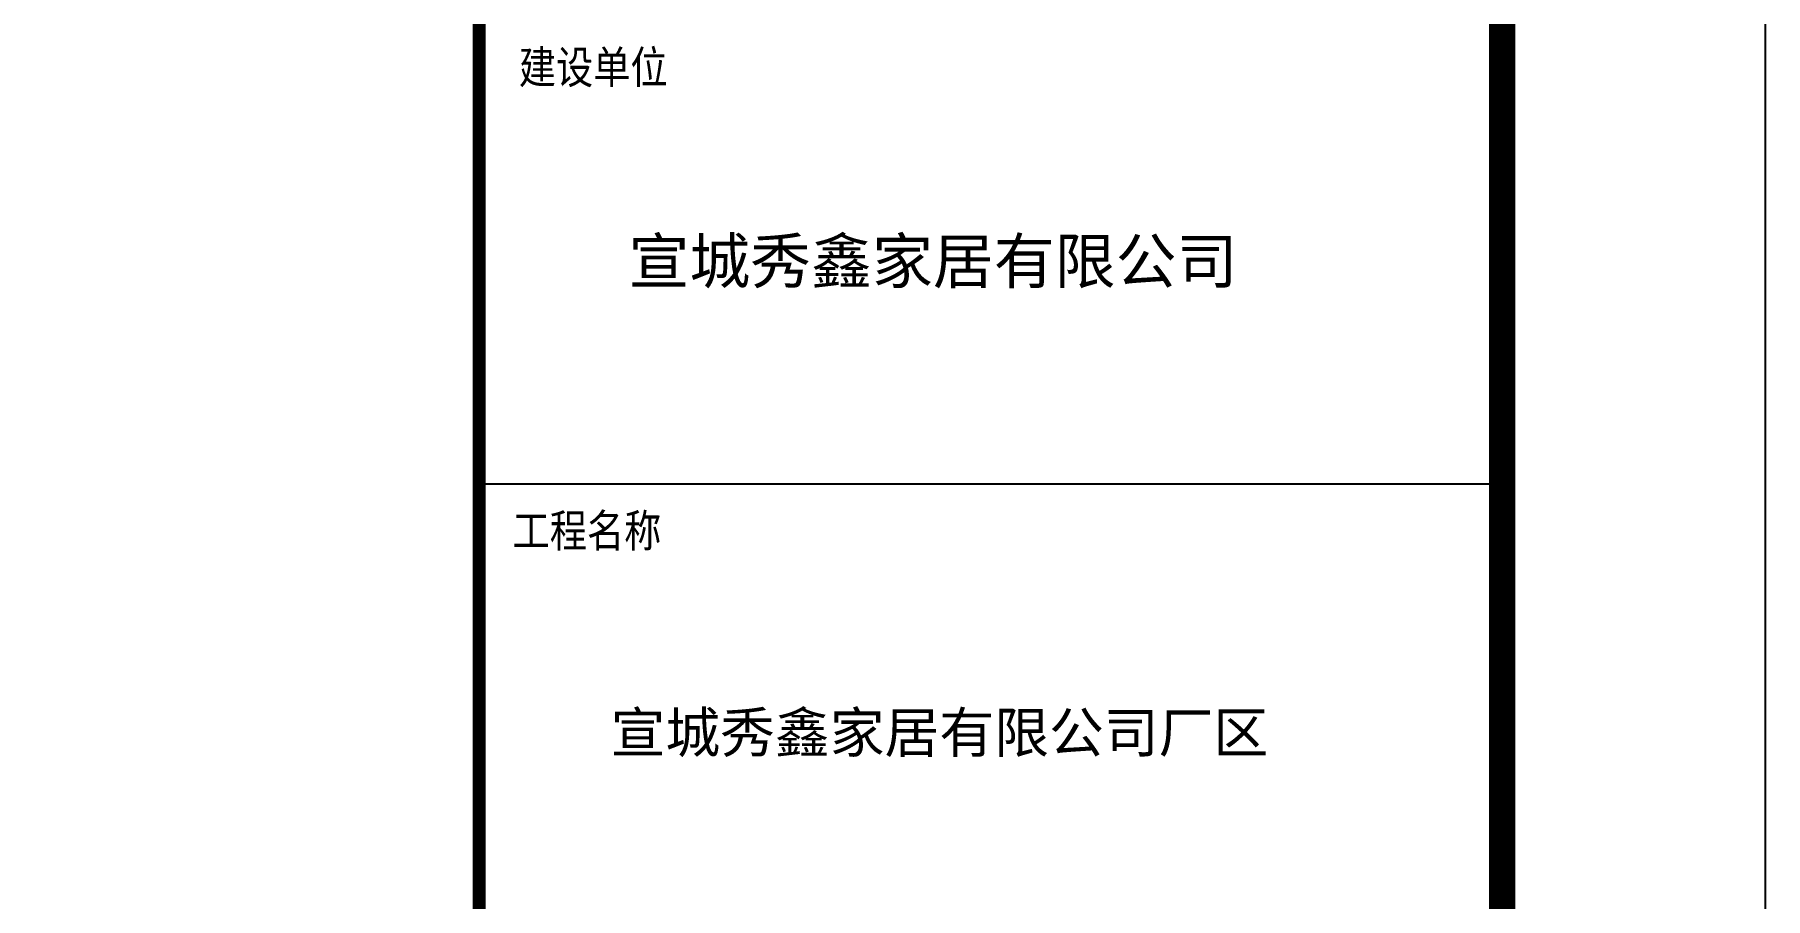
# Model space of a CAD drawing. Extents: x -21908402 to 2681150, y 88493 to 5079726.
# Drawn here: x 1740002 to 1749871, y 228229 to 233153 of the extents above; entities that cross this region are included whole.
import ezdxf

# ---------------------------------------------------------------- set-up
doc = ezdxf.new("R2010")
doc.units = 0
doc.header["$LTSCALE"] = 1000
for name, color, linetype in [('1', 140, 'Continuous'), ('PP-PM-TK', 7, 'Continuous'), ('PUB_TEXT', 7, 'Continuous'), ('PUB_TITLE', 4, 'Continuous')]:
    doc.layers.add(name, color=color, linetype=linetype)
doc.styles.add('-黑体', font='simhei.ttf', dxfattribs={"width": 0.8})
doc.styles.add('TQ', font='txt.shx', dxfattribs={"width": 0.8, "bigfont": 'hztxt.shx'})

# ---------------------------------------------------------------- blocks, each defined once
blk = doc.blocks.new('tk')
at = {"layer": '1'}
blk.add_line((1742537.1, 356591.5), (1748370.6, 356591.5), dxfattribs=at)
at = {"layer": 'PP-PM-TK', "color": 4, "const_width": 74.2}
blk.add_lwpolyline([(1742537.1, 401992.7), (1742537.1, 341992.7)], dxfattribs=at)
at = {"layer": 'PUB_TEXT', "color": 2, "style": 'TQ'}
for s, p in [('建设单位', (1742762.7, 358853.6)), ('工程名称', (1742727.1, 356211.4))]:
    blk.add_text(s, height=212.13, dxfattribs=at).set_placement(p)
at = {"layer": 'PUB_TITLE', "color": 255, "style": '-黑体'}
for s, height, p in [('宣城秀鑫家居有限公司', 254.56, (1743387.9, 357734.9)), ('宣城秀鑫家居有限公司厂区', 229.1, (1743285.9, 355059.9))]:
    blk.add_text(s, height=height, dxfattribs=at).set_placement(p)

msp = doc.modelspace()

# ---------------------------------------------------------------- linework, layer by layer
at = {"layer": 'PUB_TITLE'}
msp.add_lwpolyline([(1660770.6, 214492.7), (1749870.6, 214492.7), (1749870.6, 277492.7), (1660770.6, 277492.7)], close=True, dxfattribs=at)
at = {"layer": 'PUB_TITLE', "const_width": 150}
msp.add_lwpolyline([(1664520.6, 215992.7), (1748370.6, 215992.7), (1748370.6, 275992.7), (1664520.6, 275992.7)], close=True, dxfattribs=at)

# ---------------------------------------------------------------- block references
msp.add_blockref('tk', (0, -126000))

doc.saveas('drawing.dxf')
